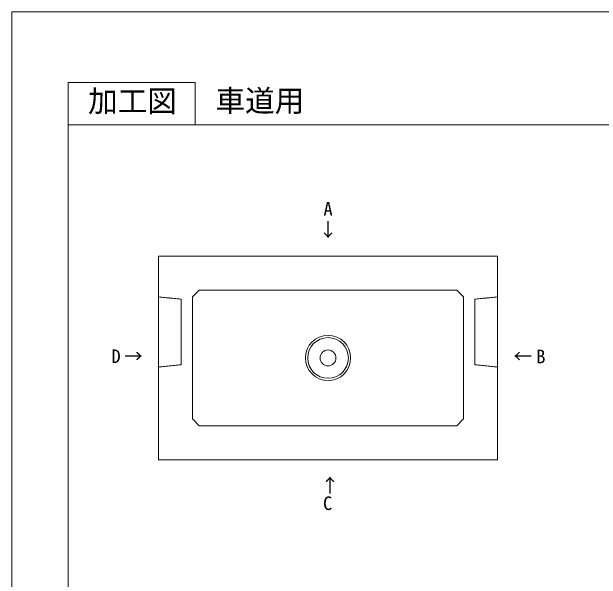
# Model space of a CAD drawing. Units: millimetres, scale not verified. Extents: x -3712 to 3712, y -2625 to 2625.
# Drawn here: x -3712 to -1103, y 115 to 2625 of the extents above; entities that cross this region are included whole.
import ezdxf
from ezdxf.enums import TextEntityAlignment as Align

# ---------------------------------------------------------------- set-up
doc = ezdxf.new("R2010")
doc.units = ezdxf.units.MM
doc.header["$LTSCALE"] = 10
doc.linetypes.add('LONG_DASHED1', pattern=[7, 6, -1])
for name, color, linetype, lineweight in [('0-0_D-TTL', 7, 'Continuous', 9), ('0-1_Defpoints', 7, 'Continuous', 9), ('0-3_D-TTL-TXT', 7, 'Continuous', 9), ('0-8_D-STR', 7, 'LONG_DASHED1', 9)]:
    doc.layers.add(name, color=color, linetype=linetype, lineweight=lineweight)
doc.layers.add('0-4_D-STR-TXT', color=7, linetype='Continuous')
doc.styles.add('ＭＳ ゴシック', font='')
doc.styles.get('ＭＳ ゴシック').set_extended_font_data('MS Gothic')

# ---------------------------------------------------------------- blocks, each defined once
blk = doc.blocks.new('A$C4DE05FD1')
at = {"layer": '0-0_D-TTL', "color": 134}
for p, q in [((2000, 39500), (2000, 2000)), ((2000, 38000), (57400, 38000))]:
    blk.add_line(p, q, dxfattribs=at)
blk.add_lwpolyline([(2000, 39500), (6500, 39500), (6500, 38000)], dxfattribs=at)
at = {"layer": '0-1_Defpoints', "color": 134}
for q in [(0, 0), (59400, 42000)]:
    blk.add_line((0, 42000), q, dxfattribs=at)
at = {"layer": '0-3_D-TTL-TXT', "style": 'ＭＳ ゴシック'}
blk.add_text('加工図', height=769.7, dxfattribs=at).set_placement((2699.92, 38223.71), align=Align.BOTTOM_LEFT)
blk = doc.blocks.new('A$C037A73C5')
at = {"layer": '0-8_D-STR', "linetype": 'Continuous'}
for p, q in [((-7500, 4500), (7500, 4500)), ((-7500, 4500), (-7500, -4500)), ((7500, 4500), (7500, -4500)), ((-5700, 3000), (-6000, 2700)), ((-5700, 3000), (5700, 3000)), ((5700, 3000), (6000, 2700)), ((-6000, 2700), (-6000, -2700)), ((6000, 2700), (6000, -2700)), ((-6000, -2700), (-5700, -3000)), ((6000, -2700), (5700, -3000)), ((-5700, -3000), (5700, -3000)), ((-7500, -4500), (7500, -4500))]:
    blk.add_line(p, q, dxfattribs=at)
at = {"layer": '0-8_D-STR'}
for p, q in [((-7500, 2700), (-6500, 2600)), ((7500, 2700), (6500, 2600)), ((-6500, 2600), (-6500, -300)), ((6500, 2600), (6500, -300)), ((-7500, -400), (-6500, -300)), ((7500, -400), (6500, -300))]:
    blk.add_line(p, q, dxfattribs=at)
at = {"layer": '0-8_D-STR', "linetype": 'Continuous'}
for radius in [1000, 900, 352]:
    blk.add_circle((0, 0), radius, dxfattribs=at)

msp = doc.modelspace()

# ---------------------------------------------------------------- block references
at = {"layer": '0-0_D-TTL', "xscale": 0.125, "yscale": 0.125}
msp.add_blockref('A$C4DE05FD1', (-3712.5, -2625), dxfattribs=at)
at = {"layer": '0-8_D-STR', "xscale": 0.1, "yscale": 0.1}
msp.add_blockref('A$C037A73C5', (-2312.5, 1093.75), dxfattribs=at)

# ---------------------------------------------------------------- texts
at = {"layer": '0-3_D-TTL-TXT', "style": 'ＭＳ ゴシック'}
msp.add_text('車道用', height=96.21, dxfattribs=at).set_placement((-2811.01, 2154.41), align=Align.BOTTOM_LEFT)
at = {"layer": '0-4_D-STR-TXT', "style": 'ＭＳ ゴシック'}
for s, p in [('A', (-2332.87, 1704.91)), ('↓', (-2353.38, 1612.33)), ('D', (-3271.27, 1053.17)), ('B', (-1390.89, 1052.04)), ('→', (-3215.22, 1053.17)), ('←', (-1491.35, 1053.17)), ('C', (-2334.81, 402.98))]:
    msp.add_text(s, height=60.12, dxfattribs=at).set_placement(p, align=Align.BOTTOM_LEFT)
msp.add_text('←', height=60.12, rotation=270, dxfattribs=at).set_placement((-2353.08, 572.56), align=Align.BOTTOM_LEFT)

doc.saveas('drawing.dxf')
